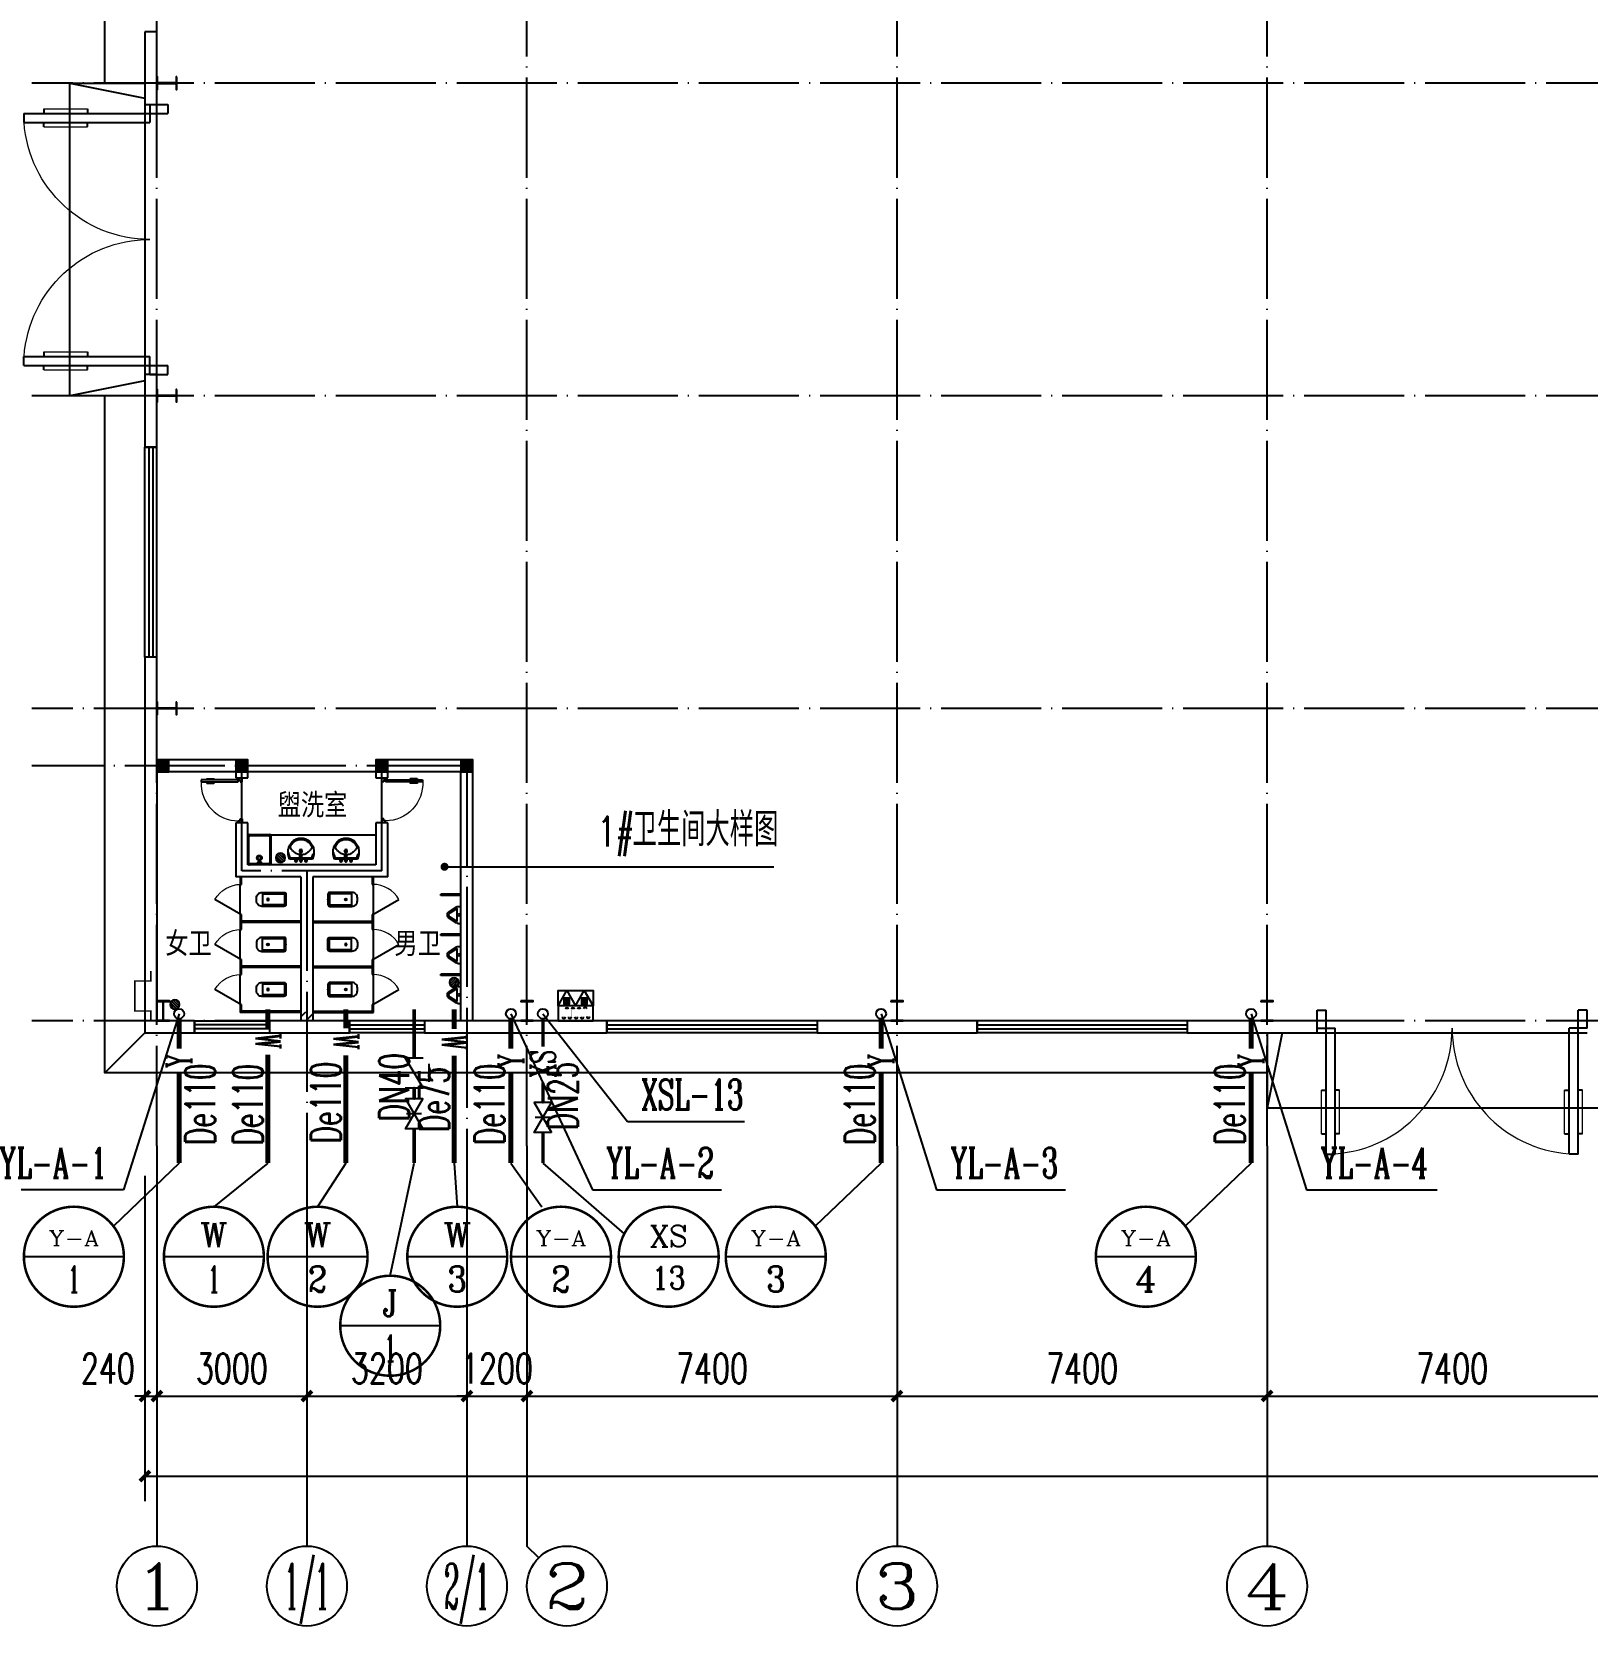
# Model space of a CAD drawing. Extents: x 13158459 to 15902229, y -1299598 to 28366.
# Drawn here: x 13914108 to 13945208, y -301743 to -269868 of the extents above; entities that cross this region are included whole.
import ezdxf
from ezdxf.enums import TextEntityAlignment as Align

# ---------------------------------------------------------------- set-up
doc = ezdxf.new("R2010")
doc.units = 0
doc.header["$LTSCALE"] = 1000
doc.header["$MEASUREMENT"] = 0
doc.linetypes.add('DOTE', pattern=[2.42, 2, -0.2, 0.02, -0.2])
for name, color, linetype in [('AXIS', 3, 'Continuous'), ('AXIS_TEXT', 7, 'Continuous'), ('COLUMN', 2, 'Continuous'), ('DIM_LEAD', 3, 'Continuous'), ('DIM_消防', 3, 'Continuous'), ('DIM_雨水', 3, 'Continuous'), ('DOTE', 8, 'DOTE'), ('EQUIP_地漏', 7, 'Continuous'), ('EQUIP_消防', 7, 'Continuous'), ('LVTRY', 6, 'Continuous'), ('PIPE-污水', 2, 'Continuous'), ('PIPE-消防', 1, 'Continuous'), ('PIPE-给水', 3, 'Continuous'), ('PIPE-雨水', 4, 'Continuous'), ('PUB_HATCH', 8, 'Continuous'), ('PUB_TEXT', 7, 'Continuous'), ('TEXT_污水', 7, 'Continuous'), ('TEXT_消防', 7, 'Continuous'), ('TEXT_给水', 7, 'Continuous'), ('TEXT_雨水', 7, 'Continuous'), ('TWT_TEXT', 7, 'Continuous'), ('VALVE_消防', 7, 'Continuous'), ('VALVE_给水', 7, 'Continuous'), ('VPIPE-消防', 1, 'Continuous'), ('VPIPE-雨水', 4, 'Continuous'), ('WALL', 9, 'Continuous'), ('WALL-PARAPET', 6, 'Continuous'), ('WINDOW', 4, 'Continuous')]:
    doc.layers.add(name, color=color, linetype=linetype)
doc.styles.add('_TCH_AXIS', font='COMPLEX', dxfattribs={"bigfont": 'GBCBIG'})
doc.styles.add('_TCH_DIM', font='SIMPLEX', dxfattribs={"bigfont": 'GBCBIG'})
doc.styles.add('_TCH_DIM_T3', font='SIMPLEX', dxfattribs={"width": 0.705882, "bigfont": 'GBCBIG'})
doc.styles.add('_TWT_CIRCLE', font='COMPLEX', dxfattribs={"width": 1.1, "height": 3, "bigfont": 'HZTXT'})
doc.styles.add('_TWT_PIPEDN', font='SIMPLEX', dxfattribs={"width": 0.8, "height": 3, "bigfont": 'HZTXT'})
doc.styles.add('_TWT_PIPETEXT', font='COMPLEX', dxfattribs={"width": 0.8, "height": 2.5, "bigfont": 'HZTXT'})
doc.styles.add('_TWT_SERIAL', font='COMPLEX', dxfattribs={"width": 0.8, "height": 3, "bigfont": 'HZTXT'})
doc.styles.add('COMPLEX', font='COMPLEX')
doc.styles.add('YAYA', font='', dxfattribs={"width": 0.8, "height": 1})
doc.styles.get('YAYA').set_extended_font_data('SimSun')
doc.dimstyles.new('_TCH_ARCH&&200', dxfattribs={"dimtxt": 595, "dimasz": 200, "dimexe": 500, "dimexo": 600, "dimgap": 252.5, "dimtad": 1, "dimdec": 0, "dimzin": 0, "dimdsep": 46, "dimtxsty": '_TCH_DIM_T3', "dimblk": 'ARCHTICK', "dimcen": 0.09, "dimclrt": 7, "dimazin": 2, "dimtfac": 1, "dimtdec": 0, "dimtix": 1, "dimtmove": 2, "dimatfit": 3, "dimfxl": 0, "dimtolj": 1, "dimtzin": 0, "dimarcsym": 0})

# ---------------------------------------------------------------- blocks, each defined once
blk = doc.blocks.new('A$C797E1D2B')
at = {"layer": 'COLUMN'}
h = blk.add_hatch(color=256, dxfattribs=at)
h.paths.add_polyline_path([(125, 400), (250, 400), (250, 388), (130, 388), (130, 200), (125, 200)])
h.paths.add_polyline_path([(0, 400), (125, 400), (125, 200), (120, 200), (120, 388), (0, 388)])
h.paths.add_polyline_path([(0, 12), (120, 12), (120, 200), (125, 200), (125, 0), (0, 0)])
h.paths.add_polyline_path([(125, 200), (130, 200), (130, 12), (250, 12), (250, 0), (125, 0)])
blk.add_lwpolyline([(250, 0), (250, 12), (130, 12), (130, 388), (250, 388), (250, 400), (0, 400), (0, 388), (120, 388), (120, 12), (0, 12), (0, 0)], close=True, dxfattribs=at)
blk = doc.blocks.new('消防软管卷盘')
blk.add_lwpolyline([(4963954, 151899), (4963954, 150312), (4964641, 150312), (4964641, 151899)], close=True)
for points, const_width in [([(4964134, 151704), (4964482, 151704)], 1), ([(4964134, 151566), (4964482, 151566)], 1), ([(4964134, 151428), (4964482, 151428)], 1), ([(4964134, 151290), (4964482, 151290)], 1), ([(4964134, 151152), (4964482, 151152)], 1), ([(4964134, 151014), (4964482, 151014)], 0.1), ([(4964134, 150876), (4964482, 150876)], 1), ([(4964134, 150738), (4964482, 150738)], 1), ([(4964150, 150600), (4964499, 150600)], 1), ([(4964150, 150462), (4964499, 150462)], 1)]:
    blk.add_lwpolyline(points, dxfattribs=dict(const_width=const_width))
for centre, start, end in [((4964134, 151636), 90, 270), ((4964134, 151360), 90, 270), ((4964134, 151084), 90, 270), ((4964482, 151498), 270, 90), ((4964482, 151222), 270, 90), ((4964134, 150808), 90, 270), ((4964150, 150532), 90, 270), ((4964482, 150946), 270, 90), ((4964499, 150670), 270, 90)]:
    blk.add_arc(centre, 69, start, end)
blk = doc.blocks.new('$TwtSys$00000546')
h = blk.add_hatch()
h.set_pattern_fill('ANSI31', color=256, scale=200, style=0)
h.set_pattern_definition([(45, (-38543.802, -6670.83), (-17.67767, 17.67767), [])])
h.paths.add_polyline_path([(-65, 174), (65, 174), (65, 44), (-65, 44)])
for points in [[(0, 344), (-198, 0), (198, 0)], [(-65, 174), (65, 174), (65, 44), (-65, 44)]]:
    blk.add_lwpolyline(points, close=True)
blk = doc.blocks.new('92623')
blk.add_lwpolyline([(8910066, 83014), (8909273, 83014), (8909273, 82670), (8910066, 82670)], close=True)
at = {"xscale": -0.5, "yscale": 0.5, "zscale": 0.5, "rotation": 89.99999999998747}
blk.add_blockref('消防软管卷盘', (8985223, 2565334), dxfattribs=at)
at = {"layer": 'EQUIP_消防', "color": 8, "rotation": 180}
for p in [(8909471, 83014), (8909868, 83014)]:
    blk.add_blockref('$TwtSys$00000546', p, dxfattribs=at)
blk = doc.blocks.new('_AXISO')
blk.add_circle((0, 0), 0.5)
at = {"layer": 'AXIS_TEXT', "style": 'COMPLEX', "width": 1.041667}
blk.add_attdef('A', text='', height=0.56, dxfattribs=at).set_placement((-0.25, -0.28), (0.25, -0.28), align=Align.FIT)
blk = doc.blocks.new('_ArchTick')
at = {"color": 0, "linetype": 'ByBlock', "const_width": 0.4}
blk.add_lwpolyline([(-0.5, -0.5), (0.5, 0.5)], dxfattribs=at)
blk = doc.blocks.new('*D119')
at = {"layer": 'AXIS', "color": 0, "lineweight": -2}
for p, q in [((13916368, -292743), (13916368, -299243)), ((14079648, -292743), (14079648, -299243)), ((13916368, -298743), (14079648, -298743))]:
    blk.add_line(p, q, dxfattribs=at)
at = {"layer": 'Defpoints', "color": 0}
for p in [(13916368, -292143), (14079648, -292143), (14079648, -298743)]:
    blk.add_point(p, dxfattribs=at)
at = {"layer": 'AXIS', "color": 0, "lineweight": -2, "xscale": 200, "yscale": 200, "zscale": 200, "rotation": 180}
blk.add_blockref('_ArchTick', (13916368, -298743), dxfattribs=at)
at = {"layer": 'AXIS', "color": 0, "lineweight": -2, "xscale": 200, "yscale": 200, "zscale": 200}
blk.add_blockref('_ArchTick', (14079648, -298743), dxfattribs=at)
at = {"layer": 'AXIS', "color": 7, "insert": (13998008, -298193), "char_height": 595, "attachment_point": 5, "style": '_TCH_DIM_T3'}
blk.add_mtext('\\A1;163280', dxfattribs=at)
blk = doc.blocks.new('*D120')
at = {"layer": 'AXIS', "color": 0, "lineweight": -2}
for p, q in [((13916368, -292743), (13916368, -297643)), ((13916608, -292743), (13916608, -297643)), ((13916368, -297143), (13916168, -297143)), ((13916368, -297143), (13916608, -297143)), ((13916608, -297143), (13916808, -297143))]:
    blk.add_line(p, q, dxfattribs=at)
at = {"layer": 'Defpoints', "color": 0}
for p in [(13916368, -292143), (13916608, -292143), (13916608, -297143)]:
    blk.add_point(p, dxfattribs=at)
at = {"layer": 'AXIS', "color": 0, "lineweight": -2, "xscale": 200, "yscale": 200, "zscale": 200}
blk.add_blockref('_ArchTick', (13916368, -297143), dxfattribs=at)
at = {"layer": 'AXIS', "color": 0, "lineweight": -2, "xscale": 200, "yscale": 200, "zscale": 200, "rotation": 180}
blk.add_blockref('_ArchTick', (13916608, -297143), dxfattribs=at)
at = {"layer": 'AXIS', "color": 7, "insert": (13915628, -296593), "char_height": 595, "attachment_point": 5, "style": '_TCH_DIM_T3'}
blk.add_mtext('\\A1;240', dxfattribs=at)
blk = doc.blocks.new('*D121')
at = {"layer": 'AXIS', "color": 0, "lineweight": -2}
for p, q in [((13916608, -292743), (13916608, -297643)), ((13919608, -292743), (13919608, -297643)), ((13916608, -297143), (13919608, -297143))]:
    blk.add_line(p, q, dxfattribs=at)
at = {"layer": 'Defpoints', "color": 0}
for p in [(13916608, -292143), (13919608, -292143), (13919608, -297143)]:
    blk.add_point(p, dxfattribs=at)
at = {"layer": 'AXIS', "color": 0, "lineweight": -2, "xscale": 200, "yscale": 200, "zscale": 200, "rotation": 180}
blk.add_blockref('_ArchTick', (13916608, -297143), dxfattribs=at)
at = {"layer": 'AXIS', "color": 0, "lineweight": -2, "xscale": 200, "yscale": 200, "zscale": 200}
blk.add_blockref('_ArchTick', (13919608, -297143), dxfattribs=at)
at = {"layer": 'AXIS', "color": 7, "insert": (13918108, -296593), "char_height": 595, "attachment_point": 5, "style": '_TCH_DIM_T3'}
blk.add_mtext('\\A1;3000', dxfattribs=at)
blk = doc.blocks.new('*D122')
at = {"layer": 'AXIS', "color": 0, "lineweight": -2}
for p, q in [((13919608, -292743), (13919608, -297643)), ((13922808, -292743), (13922808, -297643)), ((13919608, -297143), (13922808, -297143))]:
    blk.add_line(p, q, dxfattribs=at)
at = {"layer": 'Defpoints', "color": 0}
for p in [(13919608, -292143), (13922808, -292143), (13922808, -297143)]:
    blk.add_point(p, dxfattribs=at)
at = {"layer": 'AXIS', "color": 0, "lineweight": -2, "xscale": 200, "yscale": 200, "zscale": 200, "rotation": 180}
blk.add_blockref('_ArchTick', (13919608, -297143), dxfattribs=at)
at = {"layer": 'AXIS', "color": 0, "lineweight": -2, "xscale": 200, "yscale": 200, "zscale": 200}
blk.add_blockref('_ArchTick', (13922808, -297143), dxfattribs=at)
at = {"layer": 'AXIS', "color": 7, "insert": (13921208, -296593), "char_height": 595, "attachment_point": 5, "style": '_TCH_DIM_T3'}
blk.add_mtext('\\A1;3200', dxfattribs=at)
blk = doc.blocks.new('*D123')
at = {"layer": 'AXIS', "color": 0, "lineweight": -2}
for p, q in [((13922808, -292743), (13922808, -297643)), ((13924008, -292743), (13924008, -297643)), ((13922808, -297143), (13922608, -297143)), ((13922808, -297143), (13924008, -297143)), ((13924008, -297143), (13924208, -297143))]:
    blk.add_line(p, q, dxfattribs=at)
at = {"layer": 'Defpoints', "color": 0}
for p in [(13922808, -292143), (13924008, -292143), (13924008, -297143)]:
    blk.add_point(p, dxfattribs=at)
at = {"layer": 'AXIS', "color": 0, "lineweight": -2, "xscale": 200, "yscale": 200, "zscale": 200}
blk.add_blockref('_ArchTick', (13922808, -297143), dxfattribs=at)
at = {"layer": 'AXIS', "color": 0, "lineweight": -2, "xscale": 200, "yscale": 200, "zscale": 200, "rotation": 180}
blk.add_blockref('_ArchTick', (13924008, -297143), dxfattribs=at)
at = {"layer": 'AXIS', "color": 7, "insert": (13923408, -296593), "char_height": 595, "attachment_point": 5, "style": '_TCH_DIM_T3'}
blk.add_mtext('\\A1;1200', dxfattribs=at)
blk = doc.blocks.new('*D124')
at = {"layer": 'AXIS', "color": 0, "lineweight": -2}
for p, q in [((13924008, -292743), (13924008, -297643)), ((13931408, -292743), (13931408, -297643)), ((13924008, -297143), (13931408, -297143))]:
    blk.add_line(p, q, dxfattribs=at)
at = {"layer": 'Defpoints', "color": 0}
for p in [(13924008, -292143), (13931408, -292143), (13931408, -297143)]:
    blk.add_point(p, dxfattribs=at)
at = {"layer": 'AXIS', "color": 0, "lineweight": -2, "xscale": 200, "yscale": 200, "zscale": 200, "rotation": 180}
blk.add_blockref('_ArchTick', (13924008, -297143), dxfattribs=at)
at = {"layer": 'AXIS', "color": 0, "lineweight": -2, "xscale": 200, "yscale": 200, "zscale": 200}
blk.add_blockref('_ArchTick', (13931408, -297143), dxfattribs=at)
at = {"layer": 'AXIS', "color": 7, "insert": (13927708, -296593), "char_height": 595, "attachment_point": 5, "style": '_TCH_DIM_T3'}
blk.add_mtext('\\A1;7400', dxfattribs=at)
blk = doc.blocks.new('*D125')
at = {"layer": 'AXIS', "color": 0, "lineweight": -2}
for p, q in [((13931408, -292743), (13931408, -297643)), ((13938808, -292743), (13938808, -297643)), ((13931408, -297143), (13938808, -297143))]:
    blk.add_line(p, q, dxfattribs=at)
at = {"layer": 'Defpoints', "color": 0}
for p in [(13931408, -292143), (13938808, -292143), (13938808, -297143)]:
    blk.add_point(p, dxfattribs=at)
at = {"layer": 'AXIS', "color": 0, "lineweight": -2, "xscale": 200, "yscale": 200, "zscale": 200, "rotation": 180}
blk.add_blockref('_ArchTick', (13931408, -297143), dxfattribs=at)
at = {"layer": 'AXIS', "color": 0, "lineweight": -2, "xscale": 200, "yscale": 200, "zscale": 200}
blk.add_blockref('_ArchTick', (13938808, -297143), dxfattribs=at)
at = {"layer": 'AXIS', "color": 7, "insert": (13935108, -296593), "char_height": 595, "attachment_point": 5, "style": '_TCH_DIM_T3'}
blk.add_mtext('\\A1;7400', dxfattribs=at)
blk = doc.blocks.new('*D126')
at = {"layer": 'AXIS', "color": 0, "lineweight": -2}
for p, q in [((13938808, -292743), (13938808, -297643)), ((13946208, -292743), (13946208, -297643)), ((13938808, -297143), (13946208, -297143))]:
    blk.add_line(p, q, dxfattribs=at)
at = {"layer": 'Defpoints', "color": 0}
for p in [(13938808, -292143), (13946208, -292143), (13946208, -297143)]:
    blk.add_point(p, dxfattribs=at)
at = {"layer": 'AXIS', "color": 0, "lineweight": -2, "xscale": 200, "yscale": 200, "zscale": 200, "rotation": 180}
blk.add_blockref('_ArchTick', (13938808, -297143), dxfattribs=at)
at = {"layer": 'AXIS', "color": 0, "lineweight": -2, "xscale": 200, "yscale": 200, "zscale": 200}
blk.add_blockref('_ArchTick', (13946208, -297143), dxfattribs=at)
at = {"layer": 'AXIS', "color": 7, "insert": (13942508, -296593), "char_height": 595, "attachment_point": 5, "style": '_TCH_DIM_T3'}
blk.add_mtext('\\A1;7400', dxfattribs=at)
blk = doc.blocks.new('$DorLib2D$00000011')
for p, q in [((-0.4667, 0.4709), (-0.4667, -0.0625)), ((-0.4667, 0.4709), (-0.4333, 0.4709)), ((-0.4333, 0.4709), (-0.4333, 0.0042)), ((0.4333, 0.4709), (0.4333, 0.0042)), ((0.4667, 0.4709), (0.4333, 0.4709)), ((0.4667, 0.4709), (0.4667, -0.0625)), ((-0.4833, 0.3962), (-0.4667, 0.3962)), ((-0.4167, 0.3962), (-0.4333, 0.3962)), ((0.4167, 0.3962), (0.4333, 0.3962)), ((0.4833, 0.3962), (0.4667, 0.3962)), ((-0.4833, 0.2346), (-0.4667, 0.2346)), ((-0.4167, 0.2346), (-0.4333, 0.2346)), ((0.4167, 0.2346), (0.4333, 0.2346)), ((0.4833, 0.2346), (0.4667, 0.2346)), ((-0.5, 0.0042), (-0.4333, 0.0042)), ((-0.5, 0.0042), (-0.5, -0.0625)), ((0.5, 0.0042), (0.4333, 0.0042)), ((0.5, 0.0042), (0.5, -0.0625)), ((-0.5, -0.0625), (-0.4667, -0.0625)), ((0.5, -0.0625), (0.4667, -0.0625))]:
    blk.add_line(p, q)
at = {"lineweight": 13}
for p, q in [((-0.4833, 0.3962), (-0.4833, 0.2346)), ((-0.4167, 0.3962), (-0.4167, 0.2346)), ((0.4167, 0.3962), (0.4167, 0.2346)), ((0.4833, 0.3962), (0.4833, 0.2346))]:
    blk.add_line(p, q, dxfattribs=at)
for centre, start, end in [((-0.4667, 0.0042), 0, 85.90396), ((0.4667, 0.0042), 94.09604, 180)]:
    blk.add_arc(centre, 0.4667, start, end, dxfattribs=at)
blk = doc.blocks.new('$TCHSYS$WIN2D')
for p, q in [((-0.5, 0.5), (0.5, 0.5)), ((-0.5, 0.5), (-0.5, -0.5)), ((0.5, 0.5), (0.5, -0.5)), ((0.5, 0.1667), (-0.5, 0.1667)), ((0.5, -0.1667), (-0.5, -0.1667)), ((-0.5, -0.5), (0.5, -0.5))]:
    blk.add_line(p, q)
blk = doc.blocks.new('$lvtry$00000037')
for p, q in [((-305, -430, 0), (-305, -30, 0)), ((-285, -420, 0), (-285, -40, 0)), ((-275, 0, 0), (275, 0, 0)), ((-265, -20, 0), (265, -20, 0)), ((285, -180, 0), (245, -198, 0)), ((245, -198, 0), (245, -263, 0)), ((245, -263, 0), (285, -280, 0)), ((285, -40, 0), (285, -420, 0)), ((305, -30, 0), (305, -430, 0)), ((275, -460, 0), (-275, -460, 0)), ((265, -440, 0), (-265, -440, 0))]:
    blk.add_line(p, q)
for radius in [50, 32.5]:
    blk.add_circle((165, -230, 0), radius)
for centre, radius, start, end in [((-275, -30, 0), 30, 90, 180), ((-265, -40, 0), 20, 90, 180), ((265, -40, 0), 20, 0, 90), ((275, -30, 0), 30, 0, 90), ((-275, -430, 0), 30, 180, 270), ((-265, -420, 0), 20, 180, 270), ((265, -420, 0), 20, 270, 0), ((275, -430, 0), 30, 270, 0)]:
    blk.add_arc(centre, radius, start, end)
blk = doc.blocks.new('$lvtry$00000007')
for p, q in [((-170, 0, 0), (170, 0, 0)), ((-170, -61, 0), (-170, 0, 0)), ((-162, -88, 0), (-69, -231, 0)), ((-124, -91, 0), (-43, -216, 0)), ((-116, -76, 0), (116, -76, 0)), ((43, -216, 0), (124, -91, 0)), ((69, -231, 0), (162, -88, 0)), ((170, -61, 0), (170, 0, 0))]:
    blk.add_line(p, q)
blk.add_circle((0, -38, 0), 17.7)
for centre, radius, start, end in [((-120, -61, 0), 50, 180, 213.0863), ((-116, -86, 0), 10, 90, 213.0863), ((0, -191, 0), 80, 210, 330), ((0, -191, 0), 50, 210, 330), ((116, -86, 0), 10, 326.9137, 90), ((120, -61, 0), 50, 326.9137, 0)]:
    blk.add_arc(centre, radius, start, end)
blk = doc.blocks.new('$TCHSYS$APDOOR2D')
blk.add_line((0.5, 0), (0, 0.866))
at = {"lineweight": 13}
blk.add_arc((0.5, 0), 1, 120, 180, dxfattribs=at)
blk = doc.blocks.new('_FZH')
blk.add_lwpolyline([(-0.5, -0.5), (0.5, -0.5), (0.5, 0.5), (-0.5, 0.5)], close=True)
at = {"layer": 'PUB_HATCH'}
blk.add_solid([(-0.5, -0.5), (0.5, -0.5), (-0.5, 0.5), (0.5, 0.5)], dxfattribs=at)
blk = doc.blocks.new('$lvtry$00000192')
for p, q in [((-249, -114, 0), (-277, -200, 0)), ((-257, -192, 0), (-247, -166, 0)), ((-30, -114, 0), (-249, -114, 0)), ((-237, -138, 0), (-247, -166, 0)), ((-235, -138, 0), (-27, -138, 0)), ((-144, -84, 0), (-75, -83, 0)), ((-109, -118, 0), (-110, -49, 0)), ((-43, -272, 0), (43, -271, 0)), ((-24, -72, 0), (-30, -109, 0)), ((-30, -109, 0), (-17, -212, 0)), ((-24, -72, 0), (0, -73, 0)), ((-24, -72, 0), (-17, -212, 0)), ((-23, -91, 0), (0, -91, 0)), ((-18, -202, 0), (-1, -202, 0)), ((-17, -212, 0), (-1, -212, 0)), ((15, -203, 0), (-1, -202, 0)), ((14, -212, 0), (-1, -212, 0)), ((24, -73, 0), (0, -73, 0)), ((23, -92, 0), (0, -91, 0)), ((1, -314, 0), (0, -229, 0)), ((24, -73, 0), (14, -212, 0)), ((30, -110, 0), (14, -212, 0)), ((24, -73, 0), (30, -110, 0)), ((26, -138, 0), (243, -138, 0)), ((256, -114, 0), (29, -114, 0)), ((75, -83, 0), (144, -82, 0)), ((110, -117, 0), (109, -48, 0)), ((243, -138, 0), (263, -192, 0)), ((243, -138, 0), (272, -216, 0)), ((283, -200, 0), (256, -114, 0))]:
    blk.add_line(p, q)
for points in [[(-277, -200, 0.044851), (-282, -257, 0.06689), (-277, -296, 0.023023), (-257, -356, 0.044853), (-243, -386, 0.043799), (-215, -425, 0.044001), (-180, -459, 0.042834), (-139, -487, 0.043018), (-95, -507, 0.042273), (-47, -520, 0.042347), (2, -524, 0.04234), (52, -520, 0.042268), (100, -508, 0.043003), (144, -488, 0.042821), (185, -460, 0.043985), (220, -426, 0.043782), (249, -387, 0.044843), (273, -338, 0.059205), (283, -297, 0.030672), (287, -241, 0.04375), (283, -201, 0.001982), (283, -201, 0.000717), (283, -200)], [(-21, -200, 0.021783), (-40, -200, 0.043137), (-49, -201, 0.041783), (-92, -214, 0.044848), (-129, -233, 0.04131), (-155, -252, 0.026055), (-194, -290, 0.052783), (-228, -336, 0.159914), (-231, -349, 0.063485), (-229, -357, 0.0374), (-221, -373, 0.051256), (-198, -406, 0.043963), (-164, -440, 0.042872), (-127, -465, 0.042994), (-86, -483, 0.042296), (-43, -495, 0.042347), (2, -499, 0.042341), (47, -495, 0.042292), (91, -484, 0.04298), (132, -466, 0.042859), (169, -440, 0.043948), (202, -409, 0.046877), (227, -374, 0.041749), (235, -357, 0.059652), (238, -346, 0.177603), (234, -327, 0.063235), (189, -275, 0.024325), (146, -239, 0.043369), (120, -223, 0.042415), (76, -205, 0.050318), (38, -197, 0.034463), (33, -197, 0.015757), (19, -198, 0.015757)]]:
    blk.add_lwpolyline(points, format="xyb")
at = {"elevation": 0}
blk.add_lwpolyline([(-257, -192), (-264, -237), (-264, -241)], dxfattribs=at)
for centre, radius in [((-109, -83, 0), 23.8), ((-109, -83, 0), 14.2), ((0, -271, 0), 28.5), ((0, -271, 0), 19), ((110, -83, 0), 23.8), ((110, -83, 0), 14.2)]:
    blk.add_circle(centre, radius)
for centre, start, end in [((-1, -61, 0), 79.8328, 278.7823), ((1, -61, 0), 259.8328, 98.7823)]:
    blk.add_arc(centre, 6.83, start, end)
blk.add_point((0, -91, 0))
blk = doc.blocks.new('$lvtry$00000200')
at = {"color": 0}
for p, q in [((-110, -40, 0), (-110, -470, 0)), ((100, -30, 0), (-100, -30, 0)), ((110, -470, 0), (110, -40, 0))]:
    blk.add_line(p, q, dxfattribs=at)
at = {"color": 0, "elevation": 0}
blk.add_lwpolyline([(100, 0), (-100, 0, 0.414214), (-140, -40), (-140, -480, 0.414214), (-30, -590), (30, -590, 0.414214), (140, -480), (140, -40, 0.414214)], format="xyb", close=True, dxfattribs=at)
blk.add_lwpolyline([(140, -470), (-140, -470)], dxfattribs=at)
at = {"color": 0}
blk.add_circle((0, -359, 0), 20, dxfattribs=at)
for centre, start, end in [((-100, -40, 0), 90, 180), ((100, -40, 0), 0, 90)]:
    blk.add_arc(centre, 10, start, end, dxfattribs=at)
for p in [(0, 0), (0, -359, 0)]:
    blk.add_point(p, dxfattribs=at)
blk = doc.blocks.new('$DorLib2D$00000009')
at = {"lineweight": 13}
for p, q in [((0.378, 0.782), (0.378, 0.624)), ((0.489, 0.782), (0.489, 0.624))]:
    blk.add_line(p, q, dxfattribs=at)
for p, q in [((0.413, 0.782), (0.378, 0.782)), ((0.413, 0.905), (0.413, 0.081)), ((0.454, 0.905), (0.413, 0.905)), ((0.454, 0.081), (0.454, 0.905)), ((0.489, 0.782), (0.454, 0.782)), ((0.413, 0.624), (0.378, 0.624)), ((0.489, 0.624), (0.454, 0.624)), ((-0.494, 0.081), (-0.453, 0.081)), ((-0.494, -0.002), (-0.494, 0.081)), ((-0.453, 0.081), (-0.453, 0.039)), ((-0.453, 0.039), (-0.412, 0.039)), ((-0.412, 0.039), (-0.412, -0.002)), ((0.413, 0.081), (0.454, 0.081)), ((0.454, 0.039), (0.413, 0.039)), ((0.413, 0.039), (0.413, -0.002)), ((0.495, 0.081), (0.454, 0.081)), ((0.454, 0.081), (0.454, 0.039)), ((0.495, -0.002), (0.495, 0.081)), ((-0.494, -0.002), (-0.494, -0.002)), ((-0.412, -0.002), (-0.494, -0.002)), ((0.413, -0.002), (0.495, -0.002)), ((0.495, -0.002), (0.495, -0.002))]:
    blk.add_line(p, q)
blk.add_arc((0.372, 0.082), 0.825, 87.134, 180.0717, dxfattribs=at)
blk = doc.blocks.new('$VALVE$00000296')
for points in [[(-125, 72), (-125, -72), (125, 72), (125, -72), (-125, 72)], [(0, 60), (0, -64)]]:
    blk.add_lwpolyline(points)
for p in [(-125, 0), (125, 0)]:
    blk.add_point(p)
blk = doc.blocks.new('$TwtSys$00000141')
for p, q in [((-94, 8), (-10, 92)), ((-94, 8), (-10, 92)), ((-87, -35), (35, 87)), ((-87, -35), (35, 87)), ((-66, -66), (66, 66)), ((-66, -66), (66, 66)), ((-32, -87), (88, 33)), ((-32, -87), (88, 33)), ((11, -92), (92, -11)), ((11, -92), (92, -11))]:
    blk.add_line(p, q)
blk.add_circle((0, 0), 94)
blk.add_circle((0, 0), 94)
blk = doc.blocks.new('$VALVE$00000315')
blk.add_line((-75, 125), (75, 125))
blk.add_lwpolyline([(-125, -75), (-125, 75), (125, -75), (125, 75)])
for p in [(-125, 0), (125, 0)]:
    blk.add_point(p)
blk.add_solid([(0, 125), (0, 150), (75, 125)])

msp = doc.modelspace()

# ---------------------------------------------------------------- hatches: boundary and pattern name
at = {"layer": 'PUB_HATCH'}
h = msp.add_hatch(dxfattribs=at)
h.set_pattern_fill('普通砖', color=256, scale=50, style=0)
h.set_pattern_definition([(45, (0, 89.76), (-88.388383, 88.388383), [])])
h.paths.add_polyline_path([(13919728, -289463), (13919488, -289463), (13919488, -289643.1), (13919728, -289643.1)])

# ---------------------------------------------------------------- linework, layer by layer
at = {"color": 8, "ltscale": 0.5}
for p, q in [((13914868, -270893.1), (13916368, -271193.1)), ((13916368, -276843.1), (13914868, -277143.1)), ((13916368, -289883.1), (13915568, -290683.1)), ((13939108, -289883.1), (13938808, -291383.1))]:
    msp.add_line(p, q, dxfattribs=at)
for points in [[(13915568, -270893.1), (13915568, -258393.1)], [(13916368, -277143.1), (13914868, -277143.1), (13914868, -270893.1), (13916368, -270893.1)], [(13938808, -290683.1), (13915568, -290683.1), (13915568, -277143.1)], [(13938808, -289883.1), (13938808, -291383.1), (13946208, -291383.1), (13946208, -289883.1)]]:
    msp.add_lwpolyline(points, dxfattribs=at)
at = {"color": 8, "const_width": 30}
msp.add_lwpolyline([(13916488, -289643.1), (13916488, -289443.1), (13916168, -289443.1), (13916168, -288843.1), (13916488, -288843.1), (13916488, -288643.1)], dxfattribs=at)
at = {"layer": 'AXIS'}
for p, q in [((13916608, -292143.1), (13916608, -300143.1)), ((13919608, -292143.1), (13919608, -300143.1)), ((13922808, -292143.1), (13922808, -300143.1)), ((13924008, -292143.1), (13924008, -300143.1)), ((13931408, -292143.1), (13931408, -300143.1)), ((13938808, -292143.1), (13938808, -300143.1)), ((13924242.3, -300377.4), (13924008, -300143.1))]:
    msp.add_line(p, q, dxfattribs=at)
at = {"layer": 'DIM_LEAD'}
for p, q in [((13922360.3, -286560.6), (13923130.3, -286560.6)), ((13923130.3, -286560.6), (13928941.9, -286560.6))]:
    msp.add_line(p, q, dxfattribs=at)
at = {"layer": 'DIM_LEAD', "const_width": 80}
msp.add_lwpolyline([(13922320.3, -286560.6, 1), (13922400.3, -286560.6, 1)], format="xyb", close=True, dxfattribs=at)
at = {"layer": 'DIM_消防'}
for p, q in [((13924327.5, -289499), (13926015.5, -291653.9, 3000)), ((13926015.5, -291653.9, 3000), (13928360.9, -291653.9, 3000)), ((13917052.5, -292484.2), (13915736.8, -293743.4)), ((13918829.4, -292484.2, -400), (13917747.3, -293357.8)), ((13920386.6, -292484.2, -400), (13919821, -293357.8)), ((13921273.6, -294737.4), (13921752.3, -292484.2)), ((13922552.7, -292484.2), (13922613.9, -293357.8)), ((13923688.4, -292484.2), (13924306.8, -293357.8)), ((13924327.5, -292484.2), (13925952.2, -293901.7)), ((13931088.4, -292484.2), (13929772.7, -293743.4)), ((13938488.4, -292484.2), (13937172.7, -293743.4)), ((13915947.8, -294357.8), (13913947.8, -294357.8)), ((13918747.3, -294357.8), (13916747.3, -294357.8)), ((13920821, -294357.8), (13918821, -294357.8)), ((13923613.9, -294357.8), (13921613.9, -294357.8)), ((13925688.8, -294357.8), (13923688.8, -294357.8)), ((13927842.1, -294357.8), (13925842.1, -294357.8)), ((13929983.7, -294357.8), (13927983.7, -294357.8)), ((13937383.7, -294357.8), (13935383.7, -294357.8)), ((13922273.6, -295737.4), (13920273.6, -295737.4))]:
    msp.add_line(p, q, dxfattribs=at)
at = {"layer": 'DIM_消防', "const_width": 50}
for points in [[(13915947.8, -294357.8, 1), (13913947.8, -294357.8, 1)], [(13918747.3, -294357.8, 1), (13916747.3, -294357.8, 1)], [(13920821, -294357.8, 1), (13918821, -294357.8, 1)], [(13923613.9, -294357.8, 1), (13921613.9, -294357.8, 1)], [(13925688.8, -294357.8, 1), (13923688.8, -294357.8, 1)], [(13927842.1, -294357.8, 1), (13925842.1, -294357.8, 1)], [(13929983.7, -294357.8, 1), (13927983.7, -294357.8, 1)], [(13937383.7, -294357.8, 1), (13935383.7, -294357.8, 1)], [(13922273.6, -295737.4, 1), (13920273.6, -295737.4, 1)]]:
    msp.add_lwpolyline(points, format="xyb", close=True, dxfattribs=at)
at = {"layer": 'DIM_雨水'}
for p, q in [((13917052.5, -289499), (13915942.4, -293021.2)), ((13923688.4, -289499), (13925317.7, -293021.2)), ((13931088.4, -289499, 3000), (13932198.5, -293021.2, 3000)), ((13938488.4, -289499, 3000), (13939598.5, -293021.2, 3000)), ((13915942.4, -293021.2), (13913454.2, -293021.2)), ((13925317.7, -293021.2), (13927895.7, -293021.2)), ((13932198.5, -293021.2, 3000), (13934776.6, -293021.2, 3000)), ((13939598.5, -293021.2, 3000), (13942212.7, -293021.2, 3000))]:
    msp.add_line(p, q, dxfattribs=at)
at = {"layer": 'DOTE'}
for p, q in [((13916608, -292143.1), (13916608, -237143.1)), ((13924008, -292143.1), (13924008, -237143.1)), ((13931408, -292143.1), (13931408, -237143.1)), ((13938808, -292143.1), (13938808, -237143.1)), ((14081908, -270893.1), (13914108, -270893.1)), ((14081908, -277143.1), (13914108, -277143.1)), ((14081908, -283393.1), (13914108, -283393.1)), ((13922808, -284543.1), (13914108, -284543.1)), ((13918308, -286643.1), (13918308, -284543.1)), ((13921108, -286643.1), (13921108, -284543.1)), ((13922808, -284543.1), (13922808, -292143.1)), ((13921108, -286643.1), (13918308, -286643.1)), ((13919608, -286643.1), (13919608, -292143.1)), ((14081908, -289643.1), (13914108, -289643.1))]:
    msp.add_line(p, q, dxfattribs=at)
at = {"layer": 'LVTRY'}
for p, q in [((13918888, -285923.1), (13921008, -285923.1)), ((13918888, -286523.1), (13918888, -285923.1)), ((13918275.5, -286763.1), (13918275.5, -286913.1)), ((13918300.5, -286763.1), (13918275.5, -286763.1)), ((13918300.5, -286913.1), (13918300.5, -286763.1)), ((13920915.5, -286763.1), (13920915.5, -286913.1)), ((13920940.5, -286763.1), (13920915.5, -286763.1)), ((13920940.5, -286913.1), (13920940.5, -286763.1)), ((13918275.5, -286913.1), (13918300.5, -286913.1)), ((13918275.5, -287513.1, 400), (13918275.5, -286913.1, 400)), ((13920915.5, -286913.1), (13920940.5, -286913.1)), ((13920940.5, -287513.1, 400), (13920940.5, -286913.1, 400)), ((13922688, -287110.6), (13922288, -287110.6)), ((13922288, -287135.6), (13922288, -287110.6)), ((13922688, -287135.6), (13922288, -287135.6)), ((13922688, -287135.6), (13922688, -287110.6)), ((13918300.5, -287513.1), (13918275.5, -287513.1)), ((13918275.5, -287513.1), (13918275.5, -287663.1)), ((13918275.5, -287663.1), (13918275.5, -287813.1)), ((13918275.5, -287813.1), (13918300.5, -287813.1)), ((13918275.5, -288413.1, 400), (13918275.5, -287813.1, 400)), ((13918300.5, -287650.6), (13918300.5, -287513.1)), ((13919488, -287650.6), (13918300.5, -287650.6)), ((13919488, -287675.6), (13918300.5, -287675.6)), ((13918300.5, -287813.1), (13918300.5, -287675.6)), ((13919488, -287675.6), (13919488, -287650.6)), ((13919728, -287650.6), (13920915.5, -287650.6)), ((13919728, -287675.6), (13920915.5, -287675.6)), ((13920940.5, -287513.1), (13920915.5, -287513.1)), ((13920915.5, -287513.1), (13920915.5, -287650.6)), ((13920915.5, -287675.6), (13920915.5, -287813.1)), ((13920915.5, -287813.1), (13920940.5, -287813.1)), ((13920940.5, -287663.1), (13920940.5, -287513.1)), ((13920940.5, -287813.1), (13920940.5, -287663.1)), ((13920940.5, -288413.1, 400), (13920940.5, -287813.1, 400)), ((13922688, -287910.6), (13922288, -287910.6)), ((13922288, -287935.6), (13922288, -287910.6)), ((13922688, -287935.6), (13922288, -287935.6)), ((13922688, -287935.6), (13922688, -287910.6)), ((13918300.5, -288413.1), (13918275.5, -288413.1)), ((13918275.5, -288413.1), (13918275.5, -288563)), ((13918300.5, -288550.5), (13918300.5, -288413.1)), ((13920940.5, -288413.1), (13920915.5, -288413.1)), ((13920915.5, -288413.1), (13920915.5, -288550.5)), ((13920940.5, -288563), (13920940.5, -288413.1)), ((13918275.5, -288563), (13918275.5, -288713)), ((13918275.5, -288713), (13918300.5, -288713)), ((13918275.5, -289313, 400), (13918275.5, -288713, 400)), ((13919488, -288550.5), (13918300.5, -288550.5)), ((13919488, -288575.5), (13918300.5, -288575.5)), ((13918300.5, -288713), (13918300.5, -288575.5)), ((13919488, -288575.5), (13919488, -288550.5)), ((13919728, -288550.5), (13920915.5, -288550.5)), ((13919728, -288575.5), (13920915.5, -288575.5)), ((13920915.5, -288575.5), (13920915.5, -288713)), ((13920915.5, -288713), (13920940.5, -288713)), ((13920940.5, -288713), (13920940.5, -288563)), ((13920940.5, -289313, 400), (13920940.5, -288713, 400)), ((13922688, -288710.6), (13922288, -288710.6)), ((13922288, -288735.6), (13922288, -288710.6)), ((13922688, -288735.6), (13922288, -288735.6)), ((13922688, -288735.6), (13922688, -288710.6)), ((13918300.5, -289313), (13918275.5, -289313)), ((13918275.5, -289313), (13918275.5, -289475.5)), ((13918300.5, -289450.5), (13918300.5, -289313)), ((13920940.5, -289313), (13920915.5, -289313)), ((13920915.5, -289313), (13920915.5, -289450.5)), ((13920940.5, -289475.5), (13920940.5, -289313)), ((13919488, -289475.5), (13918275.5, -289475.5)), ((13919488, -289450.5), (13918300.5, -289450.5)), ((13919488, -289475.5), (13919488, -289450.5)), ((13919728, -289450.5), (13920915.5, -289450.5)), ((13919728, -289475.5), (13920940.5, -289475.5))]:
    msp.add_line(p, q, dxfattribs=at)
at = {"layer": 'PIPE-污水', "linetype": 'Continuous', "const_width": 100}
for points in [[(13918829.4, -289413.6), (13918829.4, -289781.5)], [(13920386.6, -289413.6), (13920386.6, -289793.1)], [(13922552.7, -289413.6), (13922552.7, -289804.7)], [(13918829.4, -290316.8), (13918829.4, -292484.2)], [(13920386.6, -290328.4), (13920386.6, -292484.2)], [(13922552.7, -290340), (13922552.7, -292484.2)]]:
    msp.add_lwpolyline(points, dxfattribs=at)
at = {"layer": 'PIPE-消防', "linetype": 'Continuous', "const_width": 70}
for points in [[(13924327.5, -289599), (13924327.5, -290158)], [(13924327.5, -290876.1), (13924327.5, -291270.9)], [(13924327.5, -291870.9), (13924327.5, -292484.2)]]:
    msp.add_lwpolyline(points, dxfattribs=at)
at = {"layer": 'PIPE-给水', "linetype": 'Continuous', "const_width": 70}
for points in [[(13921752.3, -290383.1), (13921752.3, -289413.6)], [(13921752.3, -291203.4), (13921752.3, -290983.1)], [(13921752.3, -292484.2), (13921752.3, -291803.4)]]:
    msp.add_lwpolyline(points, dxfattribs=at)
at = {"layer": 'PIPE-雨水', "linetype": 'Continuous', "const_width": 100}
for points in [[(13917052.5, -289599), (13917052.5, -290196.5)], [(13923688.4, -289599), (13923688.4, -290196.5)], [(13931088.4, -289599), (13931088.4, -290196.5)], [(13938488.4, -289599), (13938488.4, -290196.5)], [(13917052.5, -290686), (13917052.5, -292484.2)], [(13923688.4, -290686), (13923688.4, -292484.2)], [(13931088.4, -290686), (13931088.4, -292484.2)], [(13938488.4, -290686), (13938488.4, -292484.2)]]:
    msp.add_lwpolyline(points, dxfattribs=at)
at = {"layer": 'VPIPE-消防', "linetype": 'Continuous'}
msp.add_circle((13924327.5, -289499), 100, dxfattribs=at)
at = {"layer": 'VPIPE-雨水', "linetype": 'Continuous'}
for centre in [(13917052.5, -289499), (13923688.4, -289499), (13931088.4, -289499), (13938488.4, -289499)]:
    msp.add_circle(centre, 100, dxfattribs=at)
at = {"layer": 'WALL'}
for p, q in [((13918188, -284423.1), (13916848, -284423.1)), ((13922688, -284423.1), (13921228, -284423.1)), ((13918188, -284663.1), (13916848, -284663.1)), ((13918188, -284663.1), (13918188, -284783.1)), ((13918188, -284783.1), (13918428, -284783.1)), ((13918428, -284783.1), (13918428, -284663.1)), ((13920988, -284663.1), (13920988, -284783.1)), ((13920988, -284783.1), (13921228, -284783.1)), ((13921228, -284783.1), (13921228, -284663.1)), ((13922688, -284663.1), (13921228, -284663.1)), ((13922688, -289643.1), (13922688, -284663.1)), ((13922928, -289643.1), (13922928, -284663.1)), ((13918428, -285683.1), (13918188, -285683.1)), ((13918188, -285683.1), (13918188, -286763.1)), ((13918428, -286523.1), (13918428, -285683.1)), ((13921228, -285683.1), (13920988, -285683.1)), ((13920988, -285683.1), (13920988, -286523.1)), ((13921228, -286763.1), (13921228, -285683.1)), ((13919728, -286523.1), (13918428, -286523.1)), ((13920988, -286523.1), (13919728, -286523.1)), ((13919488, -286763.1), (13918188, -286763.1)), ((13919488, -286763.1), (13919488, -287663.1)), ((13921228, -286763.1), (13919728, -286763.1)), ((13919728, -286763.1), (13919728, -287663.1)), ((13919488, -287663.1), (13919488, -288563)), ((13919728, -287663.1), (13919728, -288563)), ((13919488, -288563), (13919488, -289463)), ((13919728, -288563), (13919728, -289463)), ((13919488, -289463), (13919488, -289643.1)), ((13919728, -289463), (13919728, -289643.1))]:
    msp.add_line(p, q, dxfattribs=at)
at = {"layer": 'WALL-PARAPET'}
for p, q in [((13916368, -269868.1), (13916368, -271318.1)), ((13916608, -269868.1), (13916368, -269868.1)), ((13916608, -271318.1), (13916608, -269868.1)), ((13916368, -271318.1), (13916608, -271318.1)), ((13916368, -276718.1), (13916368, -278168.1)), ((13916608, -276718.1), (13916368, -276718.1)), ((13916608, -278168.1), (13916608, -276718.1)), ((13916368, -278168.1), (13916608, -278168.1)), ((13916608, -282368.1), (13916368, -282368.1)), ((13916368, -282368.1), (13916368, -284543.1)), ((13916608, -284423.1), (13916608, -282368.1)), ((13916368, -284543.1), (13916368, -289883.1)), ((13916608, -284663.1), (13916608, -289643.1)), ((13917358, -289643.1), (13916608, -289643.1)), ((13917358, -289883.1), (13917358, -289643.1)), ((13919728, -289643.1), (13918858, -289643.1)), ((13918858, -289643.1), (13918858, -289883.1)), ((13920458, -289643.1), (13919728, -289643.1)), ((13920458, -289883.1), (13920458, -289643.1)), ((13922808, -289643.1), (13921958, -289643.1)), ((13921958, -289643.1), (13921958, -289883.1)), ((13925608, -289643.1), (13922808, -289643.1)), ((13925608, -289883.1), (13925608, -289643.1)), ((13933008, -289643.1), (13929808, -289643.1)), ((13929808, -289643.1), (13929808, -289883.1)), ((13933008, -289883.1), (13933008, -289643.1)), ((13939808, -289643.1), (13937208, -289643.1)), ((13937208, -289643.1), (13937208, -289883.1)), ((13939808, -289883.1), (13939808, -289643.1)), ((13916368, -289883.1), (13917358, -289883.1)), ((13918858, -289883.1), (13919728, -289883.1)), ((13919728, -289883.1), (13920458, -289883.1)), ((13921958, -289883.1), (13922808, -289883.1)), ((13922808, -289883.1), (13925608, -289883.1)), ((13929808, -289883.1), (13933008, -289883.1)), ((13937208, -289883.1), (13939808, -289883.1))]:
    msp.add_line(p, q, dxfattribs=at)
at = {"layer": 'WINDOW'}
for p, q in [((13916368, -271318.1), (13916368, -276718.1)), ((13920988, -284663.1), (13918428, -284663.1)), ((13939808, -289883.1), (13945208, -289883.1))]:
    msp.add_line(p, q, dxfattribs=at)

# ---------------------------------------------------------------- block references
for p, rotation in [((13917008, -271018.1), 89.99999999999999), ((13917008, -277268.1), 89.99999999999999), ((13917008, -283518.1), 89.99999999999999), ((13916858, -289243.1), 180), ((13924133, -289243.1), 180), ((13931533, -289243.1), 180), ((13938933, -289243.1), 180)]:
    msp.add_blockref('A$C797E1D2B', p, dxfattribs=dict(rotation=rotation))
at = {"xscale": -0.882, "yscale": 0.882, "zscale": 0.882, "rotation": 180}
msp.add_blockref('92623', (6066650.7, -216122), dxfattribs=at)
at = {"layer": 'AXIS'}
ref = msp.add_blockref('_AXISO', (13916608, -300943.1), dxfattribs=dict(at, xscale=1600, yscale=1600, zscale=1600))
ref.add_attrib('A', '1', dxfattribs={"layer": 'AXIS_TEXT', "ltscale": 0.5, "height": 905.1, "style": '_TCH_AXIS', "width": 2.333333}).set_placement((13916155.4, -301395.6), (13917060.5, -301395.6), align=Align.FIT)
ref = msp.add_blockref('_AXISO', (13919608, -300943.1), dxfattribs=dict(at, xscale=1600, yscale=1600, zscale=1600))
ref.add_attrib('A', '1/1', dxfattribs={"layer": 'AXIS_TEXT', "ltscale": 0.5, "height": 905.1, "style": '_TCH_AXIS', "width": 0.456522}).set_placement((13919155.4, -301395.6), (13920060.5, -301395.6), align=Align.FIT)
ref = msp.add_blockref('_AXISO', (13922808, -300943.1), dxfattribs=dict(at, xscale=1600, yscale=1600, zscale=1600))
ref.add_attrib('A', '2/1', dxfattribs={"layer": 'AXIS_TEXT', "ltscale": 0.5, "height": 905.1, "style": '_TCH_AXIS', "width": 0.411765}).set_placement((13922355.4, -301395.6), (13923260.5, -301395.6), align=Align.FIT)
ref = msp.add_blockref('_AXISO', (13924808, -300943.1), dxfattribs=dict(at, xscale=1600, yscale=1600, zscale=1600))
ref.add_attrib('A', '2', dxfattribs={"layer": 'AXIS_TEXT', "ltscale": 0.5, "height": 905.1, "style": '_TCH_AXIS', "width": 1.5}).set_placement((13924355.4, -301395.6), (13925260.5, -301395.6), align=Align.FIT)
ref = msp.add_blockref('_AXISO', (13931408, -300943.1), dxfattribs=dict(at, xscale=1600, yscale=1600, zscale=1600))
ref.add_attrib('A', '3', dxfattribs={"layer": 'AXIS_TEXT', "ltscale": 0.5, "height": 905.1, "style": '_TCH_AXIS', "width": 1.5}).set_placement((13930955.4, -301395.6), (13931860.5, -301395.6), align=Align.FIT)
ref = msp.add_blockref('_AXISO', (13938808, -300943.1), dxfattribs=dict(at, xscale=1600, yscale=1600, zscale=1600))
ref.add_attrib('A', '4', dxfattribs={"layer": 'AXIS_TEXT', "ltscale": 0.5, "height": 905.1, "style": '_TCH_AXIS', "width": 1.3125}).set_placement((13938355.4, -301395.6), (13939260.5, -301395.6), align=Align.FIT)
at = {"layer": 'COLUMN', "xscale": 240, "yscale": 240, "zscale": 240}
for p in [(13916728, -284543.1), (13918308, -284543.1), (13921108, -284543.1), (13922808, -284543.1)]:
    msp.add_blockref('_FZH', p, dxfattribs=at)
at = {"layer": 'EQUIP_地漏', "yscale": -1}
for p, rotation in [((13919082.2, -286383.1), 179.9999999953721), ((13922552.7, -288872.8), 90)]:
    msp.add_blockref('$TwtSys$00000141', p, dxfattribs=dict(at, rotation=rotation))
msp.add_blockref('$TwtSys$00000141', (13916965.8, -289313.6), dxfattribs=at)
at = {"layer": 'LVTRY'}
for name, p, rotation in [('$lvtry$00000037', (13918888, -286218.1, 0), 270.0000000000017), ('$lvtry$00000200', (13920028, -287213.1, -400), 89.99999999999999), ('$lvtry$00000200', (13919188, -288113.1, -400), 270), ('$lvtry$00000200', (13920028, -289013, -400), 89.99999999999999)]:
    msp.add_blockref(name, p, dxfattribs=dict(at, rotation=rotation))
at = {"layer": 'LVTRY', "xscale": 0.9107142857142857, "yscale": -1.023255813953488, "rotation": 359.9999999999565}
for p in [(13919487.8, -286522.8, 0), (13920387.8, -286522.8, 0)]:
    msp.add_blockref('$lvtry$00000192', p, dxfattribs=at)
at = {"layer": 'LVTRY', "xscale": -600, "zscale": 25, "rotation": 90}
for p, yscale in [((13918288, -287213.1), 600), ((13920928, -287213.1), -600), ((13918288, -288113.1), 600), ((13920928, -288113.1), -600), ((13918288, -289013), 600), ((13920928, -289013), -600)]:
    msp.add_blockref('$TCHSYS$APDOOR2D', p, dxfattribs=dict(at, yscale=yscale))
at = {"layer": 'LVTRY', "yscale": -1}
for name, p, rotation in [('$lvtry$00000200', (13919188, -287213.1, -400), 89.9999999999999), ('$lvtry$00000007', (13922688, -287523.1), 89.99999999999999), ('$lvtry$00000200', (13920028, -288113.1, -400), 269.9999999999999), ('$lvtry$00000007', (13922688, -288323.1), 89.99999999999999), ('$lvtry$00000200', (13919188, -289013, -400), 89.9999999999999), ('$lvtry$00000007', (13922688, -289123.1), 89.99999999999999)]:
    msp.add_blockref(name, p, dxfattribs=dict(at, rotation=rotation))
at = {"layer": 'VALVE_消防', "xscale": -2.4, "yscale": 2.4, "zscale": 2.4, "rotation": 270}
msp.add_blockref('$VALVE$00000296', (13924327.5, -291570.9), dxfattribs=at)
at = {"layer": 'VALVE_给水', "xscale": 2.4, "yscale": -2.4, "zscale": 2.4, "rotation": 90}
for name, p in [('$VALVE$00000315', (13921752.3, -290683.1)), ('$VALVE$00000296', (13921752.3, -291503.4))]:
    msp.add_blockref(name, p, dxfattribs=at)
at = {"layer": 'WINDOW'}
for name, p, xscale, yscale, zscale, rotation in [('$DorLib2D$00000011', (13916488, -274018.1), 5400, -5400, 5400, 270), ('$TCHSYS$WIN2D', (13916488, -280268.1), -4200, 240, -4200, 270), ('$DorLib2D$00000009', (13918308, -285233.1), 900, 900, 900, 90), ('$DorLib2D$00000009', (13921108, -285233.1), 900, -900, 900, 90)]:
    msp.add_blockref(name, p, dxfattribs=dict(at, xscale=xscale, yscale=yscale, zscale=zscale, rotation=rotation))
for name, p, xscale, yscale, zscale in [('$TCHSYS$WIN2D', (13918108, -289763.1), 1500, 240, 1500), ('$TCHSYS$WIN2D', (13921208, -289763.1), -1500, 240, -1500), ('$TCHSYS$WIN2D', (13927708, -289763.1), -4200, 240, -4200), ('$TCHSYS$WIN2D', (13935108, -289763.1), -4200, 240, -4200), ('$DorLib2D$00000011', (13942508, -289763.1), -5400, -5400, -5400)]:
    msp.add_blockref(name, p, dxfattribs=dict(at, xscale=xscale, yscale=yscale, zscale=zscale))

# ---------------------------------------------------------------- texts
at = {"layer": 'DIM_消防', "color": 7, "style": '_TWT_CIRCLE'}
for s, height, p, p2 in [('Y-A', 296.03, (13914443.8, -294130.7), (13915451.7, -294130.7)), ('W', 483.2, (13917468.9, -294166.8), (13918025.7, -294166.8)), ('W', 483.2, (13919542.6, -294166.8), (13920099.4, -294166.8)), ('W', 483.2, (13922335.5, -294166.8), (13922892.3, -294166.8)), ('Y-A', 296.03, (13924184.9, -294130.7), (13925192.8, -294130.7)), ('XS', 423.95, (13926464.6, -294156.9), (13927219.6, -294156.9)), ('Y-A', 296.03, (13928479.8, -294130.7), (13929487.7, -294130.7)), ('Y-A', 296.03, (13935879.8, -294130.7), (13936887.7, -294130.7)), ('1', 533.3, (13914822, -295074.6), (13915073.5, -295074.6)), ('1', 533.3, (13917621.5, -295074.6), (13917873, -295074.6)), ('2', 517.5, (13919631.3, -295061), (13920010.7, -295061)), ('3', 517.5, (13922424.2, -295061), (13922803.6, -295061)), ('2', 517.5, (13924499.1, -295061), (13924878.6, -295061)), ('13', 448.85, (13926501.2, -295003.1), (13927183, -295003.1)), ('3', 517.5, (13928794, -295061), (13929173.4, -295061)), ('4', 509.7, (13936170.1, -295054.4), (13936597.3, -295054.4)), ('J', 527.7, (13921121.6, -295553.1), (13921425.6, -295553.1)), ('1', 533.3, (13921147.9, -296454.2), (13921399.3, -296454.2))]:
    msp.add_text(s, height=height, dxfattribs=at).set_placement(p, p2, align=Align.FIT)
at = {"layer": 'PUB_TEXT'}
for s, height, style, width, p in [('盥洗室', 425.32, 'YAYA', 0.8, (13919024.2, -285529.7)), ('1#', 595, '_TCH_DIM', 0.705882, (13925419.5, -286152.2)), ('女卫', 425.32, 'YAYA', 0.8, (13916775.2, -288298.7)), ('男卫', 425.32, 'YAYA', 0.8, (13921357.8, -288298.7))]:
    msp.add_text(s, height=height, dxfattribs=dict(at, style=style, width=width)).set_placement(p)
at = {"layer": 'PUB_TEXT', "style": '_TCH_DIM'}
msp.add_text('卫生间大样图', height=675.18, dxfattribs=at).set_placement((13926119.5, -286152.2))
at = {"layer": 'TEXT_污水', "style": '_TWT_PIPETEXT', "width": 0.64}
for p in [(13918579.4, -289881.5), (13920136.6, -289893.1), (13922302.7, -289904.7)]:
    msp.add_text('W', height=500, rotation=270, dxfattribs=at).set_placement(p)
at = {"layer": 'TEXT_污水', "linetype": 'Continuous', "style": '_TWT_PIPEDN', "width": 0.64}
for s, p in [('De110', (13918729.4, -292133)), ('De110', (13920286.6, -292090.7)), ('De75', (13922452.7, -291864.7))]:
    msp.add_text(s, height=600, rotation=90, dxfattribs=at).set_placement(p)
at = {"layer": 'TEXT_消防', "style": '_TWT_PIPETEXT', "width": 0.64}
msp.add_text('XS', height=500, rotation=90, dxfattribs=at).set_placement((13924577.5, -290776.1))
at = {"layer": 'TEXT_消防', "linetype": 'Continuous', "style": '_TWT_PIPEDN', "width": 0.64}
msp.add_text('DN25', height=600, rotation=90, dxfattribs=at).set_placement((13925027.5, -291828))
at = {"layer": 'TEXT_给水', "linetype": 'Continuous', "style": '_TWT_PIPEDN', "width": 0.64}
msp.add_text('DN40', height=600, rotation=90, dxfattribs=at).set_placement((13921652.3, -291652.9))
at = {"layer": 'TEXT_雨水', "style": '_TWT_PIPETEXT', "width": 0.64}
for p in [(13917302.5, -290586), (13923938.4, -290586), (13931338.4, -290586), (13938738.4, -290586)]:
    msp.add_text('Y', height=500, rotation=90, dxfattribs=at).set_placement(p)
at = {"layer": 'TEXT_雨水', "linetype": 'Continuous', "style": '_TWT_PIPEDN', "width": 0.64}
for p in [(13917773.4, -292124.4), (13923562.1, -292124.4), (13930962.1, -292124.4), (13938362.1, -292124.4)]:
    msp.add_text('De110', height=600, rotation=90, dxfattribs=at).set_placement(p)
at = {"layer": 'TWT_TEXT', "style": '_TWT_SERIAL', "width": 0.64}
for s, p in [('XSL-13', (13926294.6, -291413.9, 3000)), ('YL-A-1', (13913454.2, -292781.2)), ('YL-A-2', (13925591.7, -292781.2)), ('YL-A-3', (13932472.6, -292781.2, 3000)), ('YL-A-4', (13939872.1, -292781.2, 3000))]:
    msp.add_text(s, height=600, dxfattribs=at).set_placement(p)

# ---------------------------------------------------------------- dimensions: what is measured, and where the dimension line sits
at = {"layer": 'AXIS'}
dim = msp.add_linear_dim(base=(13916608, -297143.1), p1=(13916368, -292143.1), p2=(13916608, -292143.1), angle=0, text='240', dimstyle='_TCH_ARCH&&200', dxfattribs=at)
dim.commit()
dim.dimension.update_dxf_attribs({"geometry": '*D120', "text_midpoint": (13915628, -296593.1), "dimtype": 161})
for p1, p2, distance, text, picture, middle in [((13916368, -292143.1), (14079648, -292143.1), -6600, '163280', '*D119', (13998008, -298193.1)), ((13916608, -292143.1), (13919608, -292143.1), -5000, '3000', '*D121', (13918108, -296593.1)), ((13919608, -292143.1), (13922808, -292143.1), -5000, '3200', '*D122', (13921208, -296593.1)), ((13922808, -292143.1), (13924008, -292143.1), -5000, '1200', '*D123', (13923408, -296593.1)), ((13924008, -292143.1), (13931408, -292143.1), -5000, '7400', '*D124', (13927708, -296593.1)), ((13931408, -292143.1), (13938808, -292143.1), -5000, '7400', '*D125', (13935108, -296593.1)), ((13938808, -292143.1), (13946208, -292143.1), -5000, '7400', '*D126', (13942508, -296593.1))]:
    dim = msp.add_aligned_dim(p1=p1, p2=p2, distance=distance, text=text, dimstyle='_TCH_ARCH&&200', dxfattribs=at)
    dim.commit()
    dim.dimension.update_dxf_attribs({"geometry": picture, "text_midpoint": middle})

doc.saveas('drawing.dxf')
